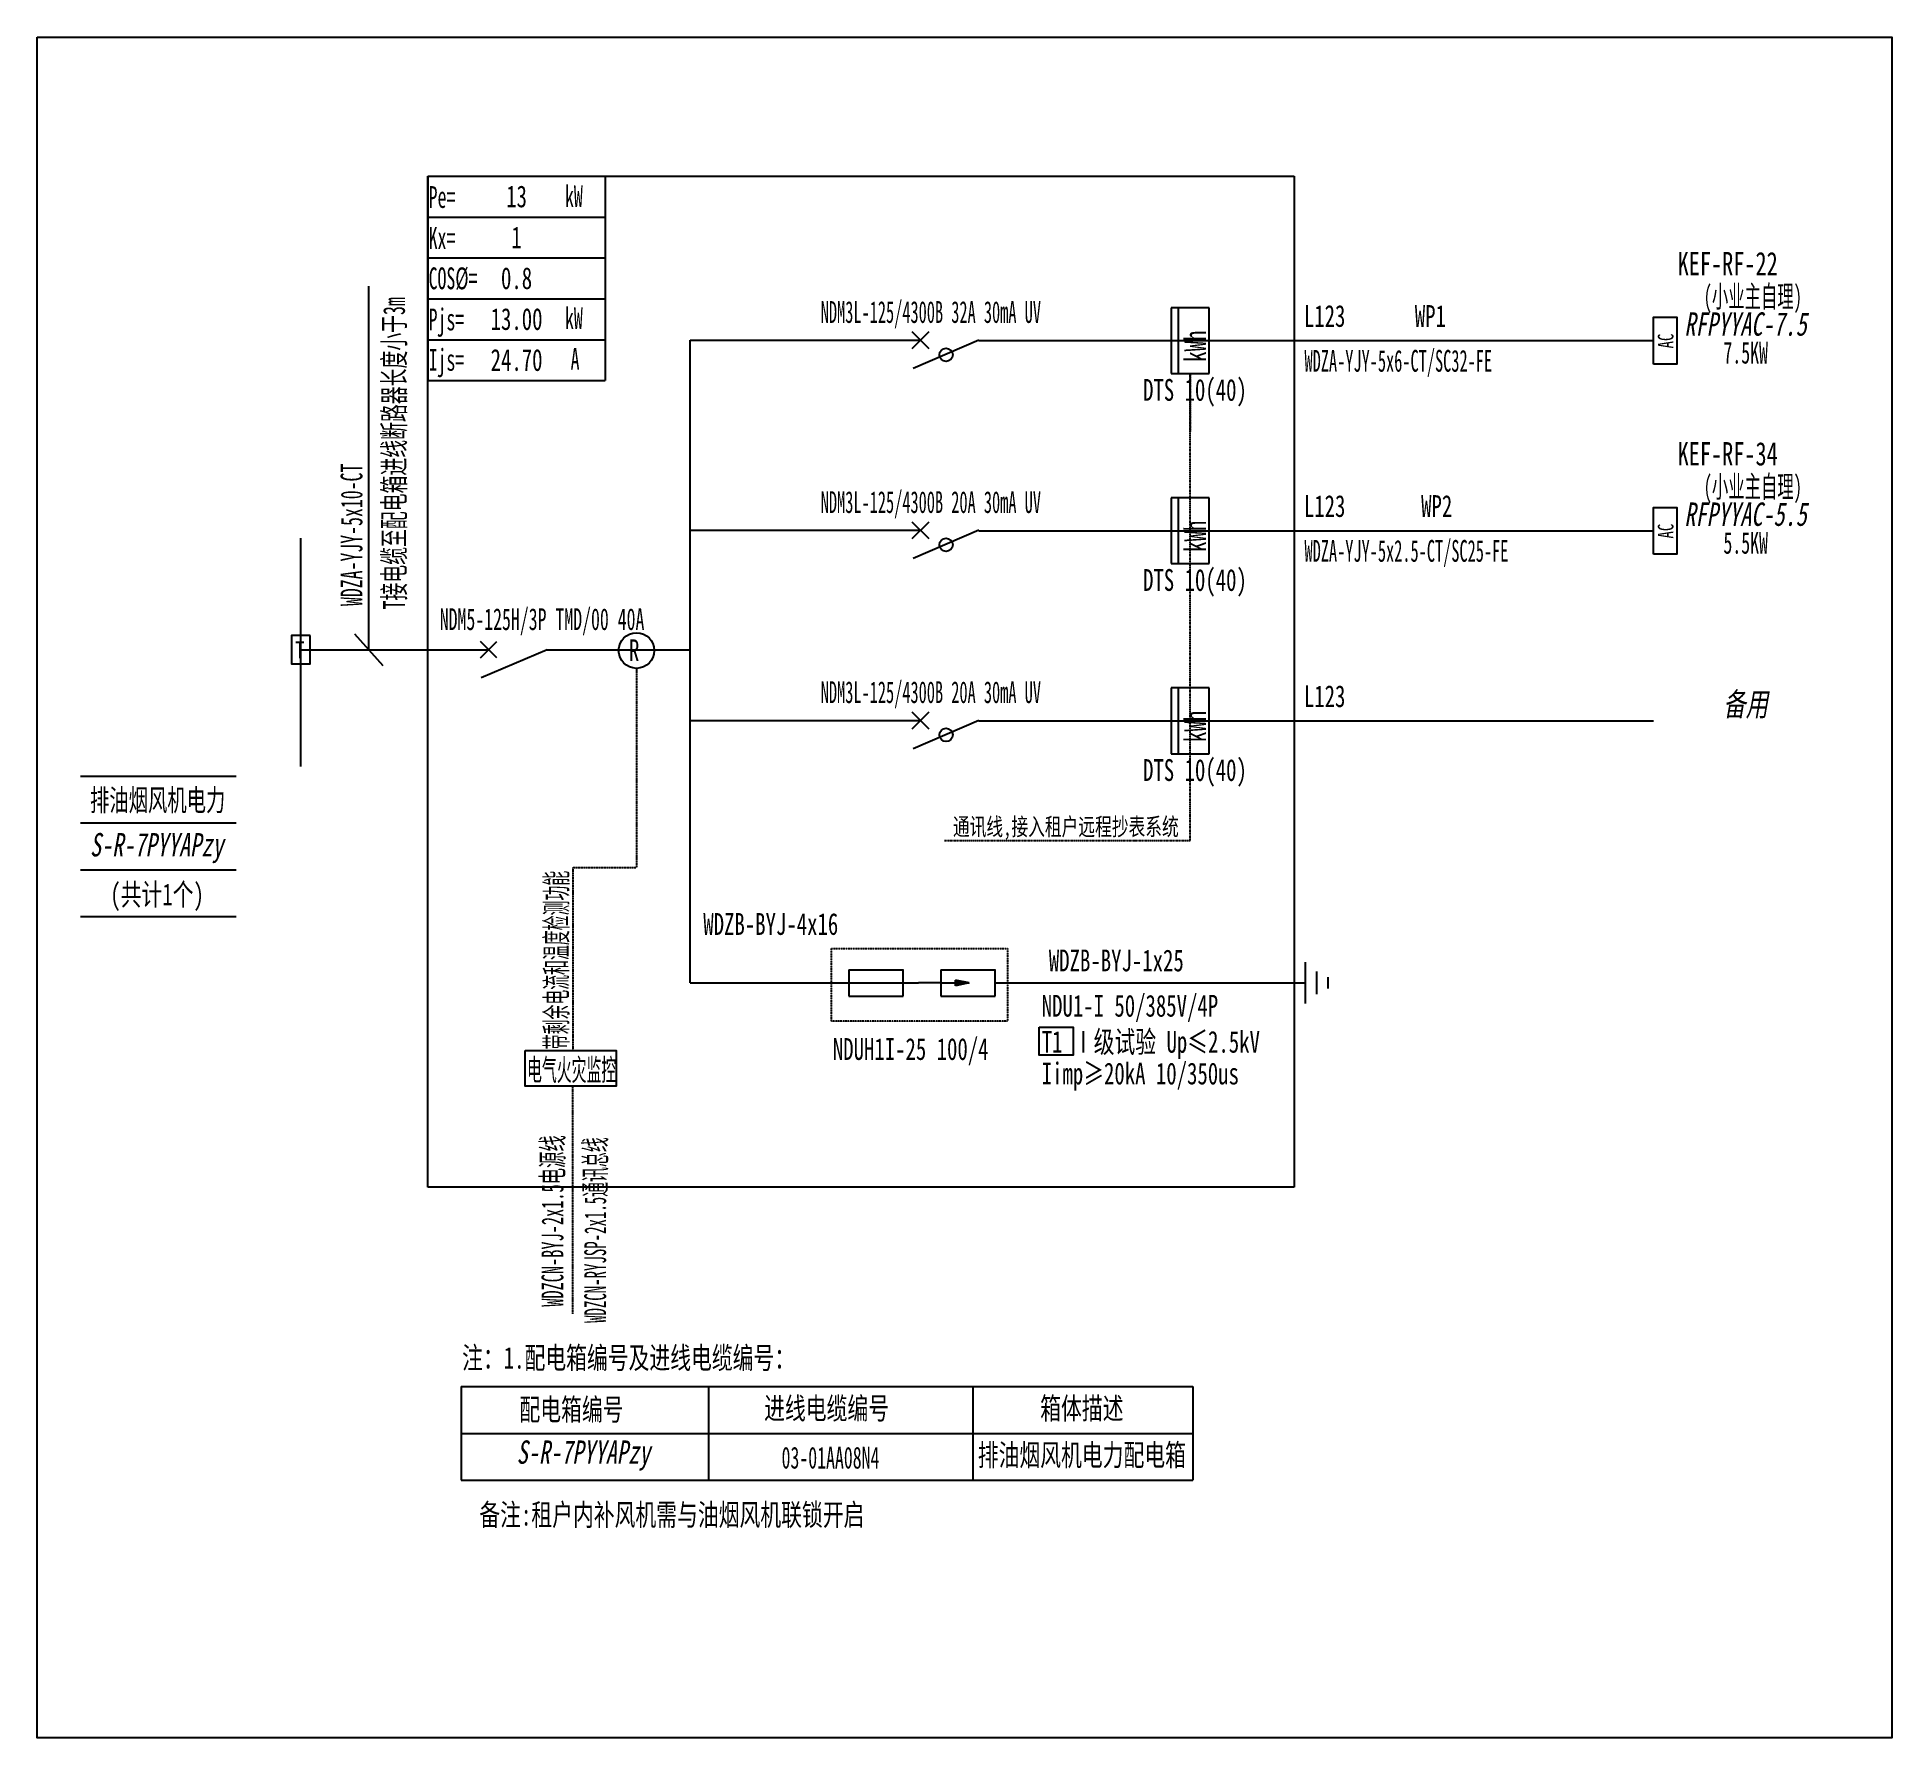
# Model space of a CAD drawing. Extents: x 318328 to 320700, y 310946 to 313120.
import ezdxf
from ezdxf.enums import TextEntityAlignment as Align

# ---------------------------------------------------------------- set-up
doc = ezdxf.new("R2010")
doc.units = 0
doc.header["$MEASUREMENT"] = 0
for name, pattern in [('DASHDOT', [1, 0.5, -0.25, 0, -0.25]), ('DASHED', [0.75, 0.5, -0.25]), ('DASHED2', [0.375, 0.25, -0.125])]:
    doc.linetypes.add(name, pattern=pattern)
for name, color, linetype in [('D_E_Eqpm(强电设备)', 100, 'Continuous'), ('D_E_Eqpm（强电设备）', 100, 'Continuous'), ('D_E_Text(强电文字)', 51, 'Continuous'), ('D_E_Text（强电文字）', 51, 'Continuous'), ('D_E_Wire(强电线缆)', 10, 'Continuous'), ('D_E_Wire（强电线缆）', 10, 'Continuous'), ('D_El_Eqpm（弱电设备）', 100, 'Continuous'), ('D_El_Text（弱电文字）', 51, 'Continuous'), ('D_T_TableDim（表格尺寸）', 255, 'Continuous'), ('DQ-漏电火灾', 80, 'Continuous'), ('DQ-远程抄表', 3, 'DASHDOT'), ('DQ_Eqpm', 100, 'Continuous'), ('系统图', 220, 'Continuous')]:
    doc.layers.add(name, color=color, linetype=linetype)
doc.styles.add('$1$电气', font='', dxfattribs={"width": 0.7})
doc.styles.add('$1$电气箱', font='simhei.ttf', dxfattribs={"width": 0.8, "oblique": 10})
doc.styles.add('电气', font='', dxfattribs={"width": 0.7})
doc.styles.add('电气箱', font='simhei.ttf', dxfattribs={"width": 0.8, "oblique": 10})
doc.styles.get('$1$电气').set_extended_font_data('SimSun')
doc.styles.get('电气').set_extended_font_data('SimSun')

# ---------------------------------------------------------------- blocks, each defined once
blk = doc.blocks.new('T接箱')
at = {"layer": 'DQ_Eqpm'}
blk.add_lwpolyline([(313, 172), (73, 172), (73, -188), (313, -188)], close=True, dxfattribs=at)
at = {"layer": 'DQ_Eqpm', "color": 51, "style": '电气', "width": 0.8}
blk.add_text('T', height=220, dxfattribs=at).set_placement((120, -121))
blk = doc.blocks.new('DIANDUBIAO')
at = {"layer": 'D_E_Eqpm（强电设备）'}
for p, q in [((423, 487), (-423, 487)), ((-423, 487), (-423, 0)), ((423, 487), (-423, 487)), ((423, 0), (423, 487)), ((423, 400), (-423, 400)), ((423, 400), (-423, 400)), ((-423, 0), (423, 0))]:
    blk.add_line(p, q, dxfattribs=at)
at = {"layer": 'D_E_Text（强电文字）', "style": '电气', "width": 0.7}
blk.add_text('kWh', height=280, dxfattribs=at).set_placement((-272, 40))
blk = doc.blocks.new('AC控制箱')
at = {"layer": 'D_E_Eqpm（强电设备）'}
blk.add_lwpolyline([(-300, 300), (300, 300), (300, 0), (-300, 0)], close=True, dxfattribs=at)
at = {"layer": 'D_E_Eqpm（强电设备）', "color": 51, "style": '电气', "width": 0.7}
blk.add_text('AC', height=200, dxfattribs=at).set_placement((-5, 144), align=Align.MIDDLE_CENTER)

msp = doc.modelspace()

# ---------------------------------------------------------------- linework, layer by layer
at = {"linetype": 'DASHED'}
for p, q in [((318828.1, 311650, 0), (318828.1, 312941.8, 0)), ((318828.1, 312941.8, 0), (319935.2, 312941.8, 0)), ((319935.2, 312941.8, 0), (319935.2, 311650, 0)), ((319935.2, 311650, 0), (318828.1, 311650, 0))]:
    msp.add_line(p, q, dxfattribs=at)
at = {"linetype": 'DASHED2', "elevation": 0}
msp.add_lwpolyline([(319344.1, 311954.7), (319568.9, 311954.7), (319568.9, 311862.1), (319344.1, 311862.1)], close=True, dxfattribs=at)
at = {"layer": 'D_E_Eqpm(强电设备)', "color": 100}
for p, q in [((319447.3, 312721.5, 0), (319468.4, 312742.7, 0)), ((319468.4, 312721.5, 0), (319447.3, 312742.7, 0)), ((319468.4, 312742.7, 0), (319447.3, 312721.5, 0)), ((319447.3, 312742.7, 0), (319468.4, 312721.5, 0)), ((319532.5, 312732.1, 0), (319448.2, 312696, 0)), ((319447.3, 312478.6, 0), (319468.4, 312499.7, 0)), ((319468.4, 312478.6, 0), (319447.3, 312499.7, 0)), ((319468.4, 312499.7, 0), (319447.3, 312478.6, 0)), ((319447.3, 312499.7, 0), (319468.4, 312478.6, 0)), ((319532.5, 312489.2, 0), (319448.2, 312453, 0)), ((318895.2, 312326.1, 0), (318916.3, 312347.2, 0)), ((318916.3, 312326.1, 0), (318895.2, 312347.2, 0)), ((318980.4, 312336.6, 0), (318896.2, 312300.5, 0)), ((319447.3, 312235.7, 0), (319468.4, 312256.8, 0)), ((319468.4, 312235.7, 0), (319447.3, 312256.8, 0)), ((319468.4, 312256.8, 0), (319447.3, 312235.7, 0)), ((319447.3, 312256.8, 0), (319468.4, 312235.7, 0)), ((319532.5, 312246.2, 0), (319448.2, 312210.1, 0))]:
    msp.add_line(p, q, dxfattribs=at)
at = {"layer": 'D_E_Eqpm(强电设备)'}
for p, q in [((319366, 311927.7, 0), (319436, 311927.7, 0)), ((319366, 311927.7, 0), (319366, 311893.9, 0)), ((319435.8, 311893.9, 0), (319435.8, 311927.7, 0)), ((319483.6, 311910.8, 0), (319455.3, 311910.8, 0)), ((319483.6, 311927.7, 0), (319553.6, 311927.7, 0)), ((319483.6, 311927.7, 0), (319483.6, 311893.9, 0)), ((319483.6, 311910.8, 0), (319519.9, 311910.8, 0)), ((319519.9, 311910.8, 0), (319502.3, 311914.4, 0)), ((319502.3, 311907.2, 0), (319502.3, 311914.4, 0)), ((319519.9, 311910.8, 0), (319502.3, 311907.2, 0)), ((319553.4, 311893.9, 0), (319553.4, 311927.7, 0)), ((319366, 311893.9, 0), (319435.8, 311893.9, 0)), ((319483.6, 311893.9, 0), (319553.4, 311893.9, 0))]:
    msp.add_line(p, q, dxfattribs=at)
msp.add_solid([(319502.3, 311907.2, 0), (319519.9, 311910.8, 0), (319502.3, 311914.4, 0)], dxfattribs=at)
at = {"layer": 'D_E_Eqpm（强电设备）'}
for p, q in [((319778.3, 312287.8, 0), (319778.3, 312203.6, 0)), ((319826.8, 312287.8, 0), (319778.3, 312287.8, 0)), ((319778.3, 312287.8, 0), (319778.3, 312203.6, 0)), ((319787, 312287.8, 0), (319787, 312203.6, 0)), ((319787, 312287.8, 0), (319787, 312203.6, 0)), ((319826.8, 312203.6, 0), (319826.8, 312287.8, 0)), ((319778.3, 312203.6, 0), (319826.8, 312203.6, 0))]:
    msp.add_line(p, q, dxfattribs=at)
for centre in [(319490.4, 312713.5, 0), (319490.4, 312470.6, 0), (319490.4, 312227.7, 0)]:
    msp.add_circle(centre, 8.48, dxfattribs=at)
at = {"layer": 'D_E_Text（强电文字）'}
for p, q in [((318828.1, 312941.8, 0), (319054.6, 312941.8, 0)), ((318828.1, 312941.8, 0), (318828.1, 312680.6, 0)), ((319054.6, 312941.8, 0), (319054.6, 312680.6, 0)), ((318828.1, 312889.6, 0), (319054.6, 312889.6, 0)), ((318828.1, 312837.3, 0), (319054.6, 312837.3, 0)), ((318752.4, 312336.6, 0), (318752.4, 312801.1, 0)), ((318828.1, 312785.1, 0), (319054.6, 312785.1, 0)), ((318828.1, 312732.8, 0), (319054.6, 312732.8, 0)), ((318828.1, 312680.6, 0), (319054.6, 312680.6, 0)), ((318734.2, 312356.9, 0), (318770.6, 312316.4, 0))]:
    msp.add_line(p, q, dxfattribs=at)
at = {"layer": 'D_E_Text（强电文字）', "elevation": 0}
msp.add_lwpolyline([(319609.6, 311854.3), (319652.8, 311854.3), (319652.8, 311818.6), (319609.6, 311818.6)], close=True, dxfattribs=at)
at = {"layer": 'D_E_Wire(强电线缆)', "color": 10}
for p, q in [((319163.4, 312732.1, 0), (319459, 312732.1, 0)), ((319532.5, 312731.6, 0), (320394.8, 312731.6, 0)), ((319163.4, 312489.2, 0), (319459, 312489.2, 0)), ((319532.5, 312488.7, 0), (320394.8, 312488.7, 0)), ((319163.4, 312246.2, 0), (319459, 312246.2, 0)), ((319532.5, 312245.7, 0), (320394.8, 312245.7, 0))]:
    msp.add_line(p, q, dxfattribs=at)
at = {"layer": 'D_E_Wire（强电线缆）'}
for p, q in [((319163.4, 311910.8, 0), (319163.4, 312732.1, 0)), ((318665.7, 312187.3, 0), (318665.7, 312479, 0)), ((318665.7, 312336.6, 0), (318905.8, 312336.6, 0)), ((318980.4, 312336.6, 0), (319163.4, 312336.6, 0)), ((319949.9, 311884.3, 0), (319949.9, 311937.4, 0)), ((319163.4, 311910.8, 0), (319455.3, 311910.8, 0)), ((319553.4, 311910.8, 0), (319949.9, 311910.8, 0)), ((319964.4, 311896.3, 0), (319964.4, 311925.4, 0)), ((319978.9, 311903.5, 0), (319978.9, 311918.1, 0))]:
    msp.add_line(p, q, dxfattribs=at)
at = {"layer": 'D_El_Eqpm（弱电设备）', "color": 3}
msp.add_line((319068.8, 311778.7, 0), (318952.6, 311778.7, 0), dxfattribs=at)
at = {"layer": 'D_El_Eqpm（弱电设备）', "color": 3, "elevation": 0}
msp.add_lwpolyline([(318952.6, 311824.3), (319068.8, 311824.3), (319068.8, 311778.7), (318952.6, 311778.7)], close=True, dxfattribs=at)
at = {"layer": 'D_T_TableDim（表格尺寸）', "color": 255}
for p, q in [((318383.8, 312174.9, 0), (318582.9, 312174.9, 0)), ((318383.8, 312115.2, 0), (318582.9, 312115.2, 0)), ((318383.8, 312055.5, 0), (318582.9, 312055.5, 0)), ((318383.8, 312055.5, 0), (318582.9, 312055.5, 0)), ((318383.8, 312055.5, 0), (318582.9, 312055.5, 0)), ((318383.8, 312055.5, 0), (318582.9, 312055.5, 0)), ((318383.8, 312055.5, 0), (318582.9, 312055.5, 0)), ((318383.8, 311995.8, 0), (318582.9, 311995.8, 0))]:
    msp.add_line(p, q, dxfattribs=at)
at = {"layer": 'D_T_TableDim（表格尺寸）', "ltscale": 3.5}
for p, q in [((318870.5, 311394.9, 0), (319805.9, 311394.9, 0)), ((318870.5, 311394.9, 0), (318870.5, 311275.5, 0)), ((319186.8, 311394.9, 0), (319186.8, 311275.5, 0)), ((319524.5, 311394.9, 0), (319524.5, 311275.5, 0)), ((319805.9, 311394.9, 0), (319805.9, 311275.5, 0)), ((318870.5, 311335.2, 0), (319805.9, 311335.2, 0)), ((318870.5, 311335.2, 0), (319805.9, 311335.2, 0)), ((319186.8, 311335.2, 0), (319186.8, 311275.5, 0)), ((319524.5, 311335.2, 0), (319524.5, 311275.5, 0)), ((318870.5, 311275.5, 0), (319805.9, 311275.5, 0))]:
    msp.add_line(p, q, dxfattribs=at)
at = {"layer": 'DQ-漏电火灾', "linetype": 'DASHDOT', "ltscale": 0.5}
for p, q in [((319094.7, 312312.8, 0), (319094.7, 312058.5, 0)), ((319013.2, 312058.5, 0), (319013.2, 311824.3, 0)), ((319013.2, 312058.5, 0), (319094.7, 312058.5, 0)), ((319013.2, 311487.9, 0), (319013.2, 311778.7, 0))]:
    msp.add_line(p, q, dxfattribs=at)
at = {"layer": 'DQ-漏电火灾', "color": 3}
msp.add_circle((319094.7, 312335.6, 0), 22.8, dxfattribs=at)
at = {"layer": 'DQ-远程抄表'}
for p, q in [((319802.6, 312092.4, 0), (319802.6, 312689.5, 0)), ((319802.6, 312689.5, 0), (319802.6, 312615.5, 0)), ((319802.6, 312092.4, 0), (319488.4, 312092.4, 0))]:
    msp.add_line(p, q, dxfattribs=at)
at = {"layer": '系统图', "ltscale": 9973.992009}
msp.add_lwpolyline([(318328.5, 313119.5), (320699.5, 313119.5), (320699.5, 310946), (318328.5, 310946)], close=True, dxfattribs=at)

# ---------------------------------------------------------------- block references
at = {"xscale": 0.09952930465702449, "yscale": 0.09952930465702449, "zscale": 0.09952930465702449, "rotation": 90}
for p in [(319826.8, 312731.6, 0), (319826.8, 312488.7, 0)]:
    msp.add_blockref('DIANDUBIAO', p, dxfattribs=at)
at = {"layer": 'D_E_Eqpm（强电设备）', "xscale": 0.09952930465702449, "yscale": 0.09952930465702449, "zscale": 0.09952930465702449, "rotation": 90}
for p in [(320424.6, 312731.6, 0), (320424.6, 312488.7, 0)]:
    msp.add_blockref('AC控制箱', p, dxfattribs=at)
at = {"layer": 'D_E_Eqpm（强电设备）', "xscale": 0.09952930465702449, "yscale": 0.09952930465702449, "zscale": 0.09952930465702449}
msp.add_blockref('T接箱', (318646.5, 312337.5, 0), dxfattribs=at)

# ---------------------------------------------------------------- texts
at = {"layer": 'D_E_Text(强电文字)', "style": '$1$电气', "width": 0.6}
for s, p in [('7.5KW', (320512.6, 312702.3, 0)), ('5.5KW', (320512.6, 312459.3, 0))]:
    msp.add_text(s, height=27.87, dxfattribs=at).set_placement(p, align=Align.CENTER)
at = {"layer": 'D_E_Text(强电文字)', "style": '电气', "width": 0.7}
for s, p in [('WDZB-BYJ-4x16', (319180.1, 311972.2, 0)), ('WDZB-BYJ-1x25', (319621.8, 311925.6, 0)), ('T1 Ⅰ级试验 Up≤2.5kV ', (319612.7, 311821.6, 0)), ('Iimp≥20kA 10/350us', (319612.7, 311781.1, 0))]:
    msp.add_text(s, height=27.868, dxfattribs=at).set_placement(p)
at = {"layer": 'D_E_Text(强电文字)', "color": 51, "true_color": 0xffff7f, "style": '电气', "width": 0.7}
msp.add_text('NDU1-I 50/385V/4P', height=27.868, dxfattribs=at).set_placement((319612.7, 311867.7, 0))
at = {"layer": 'D_E_Text（强电文字）', "linetype": 'Continuous', "style": '电气', "width": 0.6}
for s, height, p in [('Pe=', 27.87, (318829, 312901.2, 0)), ('kW', 27.87, (319003.3, 312902.2, 0)), ('Kx=', 27.87, (318829, 312848.8, 0)), ('COS%%C=', 27.87, (318829, 312797.3, 0)), ('Pjs=', 27.87, (318829, 312744.8, 0)), ('kW', 27.87, (319003.3, 312746.5, 0)), ('Ijs=', 27.87, (318829, 312693.1, 0)), ('A', 27.9, (319010.5, 312694.3, 0))]:
    msp.add_text(s, height=height, dxfattribs=at).set_placement(p)
at = {"layer": 'D_E_Text（强电文字）', "color": 51, "style": '$1$电气', "width": 0.7}
for s, p in [('KEF-RF-22', (320489.6, 312815.1, 0)), ('KEF-RF-34', (320489.6, 312572.1, 0))]:
    msp.add_text(s, height=29.86, dxfattribs=at).set_placement(p, align=Align.CENTER)
at = {"layer": 'D_E_Text（强电文字）', "style": '电气'}
for s, height, width, p in [('(小业主自理)', 27.87, 0.55, (320459, 312774.2, 0)), ('L123', 27.87, 0.7, (319947.8, 312749.2, 0)), ('WP1', 27.87, 0.7, (320089.6, 312749.2, 0)), ('WDZA-YJY-5x6-CT/SC32-FE', 27.868, 0.55, (319948.6, 312691.9, 0)), ('(小业主自理)', 27.87, 0.55, (320459, 312531.2, 0)), ('L123', 27.87, 0.7, (319947.8, 312506.3, 0)), ('WP2', 27.87, 0.7, (320097.7, 312506.3, 0)), ('WDZA-YJY-5x2.5-CT/SC25-FE', 27.868, 0.55, (319948.6, 312449, 0)), ('L123', 27.87, 0.7, (319947.8, 312263.3, 0)), ('注：1.配电箱编号及进线电缆编号：', 27.868, 0.7, (318871.8, 311417.8, 0)), ('备注:租户内补风机需与油烟风机联锁开启 ', 27.868, 0.7, (318893.8, 311217.3, 0))]:
    msp.add_text(s, height=height, dxfattribs=dict(at, width=width)).set_placement(p)
for s, height, width, p in [('T接电缆至配电箱进线断路器长度小于3m', 27.868, 0.6, (318798.7, 312388.1, 0)), ('WDZA-YJY-5x10-CT', 27.868, 0.6, (318744.4, 312392.4, 0)), ('kWh', 27.87, 0.7, (319822.8, 312218.7, 0))]:
    msp.add_text(s, height=height, rotation=90, dxfattribs=dict(at, width=width)).set_placement(p)
at = {"layer": 'D_E_Text（强电文字）'}
for s, height, style, width, p in [('NDM3L-125/4300B 32A 30mA UV', 27.868, '电气', 0.55, (319471, 312765.9, 0)), ('DTS 10(40)', 27.87, '电气', 0.7, (319808.6, 312666.5, 0)), ('NDM3L-125/4300B 20A 30mA UV', 27.868, '电气', 0.55, (319471, 312523, 0)), ('DTS 10(40)', 27.87, '电气', 0.7, (319808.6, 312423.6, 0)), ('NDM5-125H/3P TMD/00 40A', 27.868, '电气', 0.6, (318974, 312373.4, 0)), ('NDM3L-125/4300B 20A 30mA UV', 27.868, '电气', 0.55, (319471, 312280.1, 0)), ('DTS 10(40)', 27.87, '电气', 0.7, (319808.6, 312180.7, 0)), ('排油烟风机电力', 27.87, '$1$电气', 0.65, (318482.6, 312144.9, 0)), ('电气火灾监控', 27.87, '电气', 0.5, (319011.8, 311800.5, 0)), ('配电箱编号', 27.87, '电气', 0.7, (319011.6, 311366.3, 0)), ('进线电缆编号', 27.87, '电气', 0.7, (319337.7, 311367.8, 0)), ('箱体描述', 27.87, '电气', 0.7, (319664, 311367.8, 0)), ('03-01AA08N4', 27.868, '电气', 0.6, (319342.7, 311303.9, 0)), ('排油烟风机电力配电箱', 27.87, '电气', 0.7, (319664, 311308.1, 0))]:
    msp.add_text(s, height=height, dxfattribs=dict(at, style=style, width=width)).set_placement(p, align=Align.MIDDLE)
at = {"layer": 'D_E_Text（强电文字）', "style": '$1$电气箱', "oblique": 10, "width": 0.7}
for s, height, p in [('RFPYYAC-7.5', 29.859, (320512.6, 312737.9, 0)), ('RFPYYAC-5.5', 29.859, (320512.6, 312494.9, 0)), ('备用', 29.86, (320512.6, 312252, 0))]:
    msp.add_text(s, height=height, dxfattribs=at).set_placement(p, align=Align.CENTER)
at = {"layer": 'D_E_Text（强电文字）', "color": 7, "style": '$1$电气箱', "oblique": 10, "width": 0.7}
msp.add_text('S-R-7PYYAPzy', height=29.859, dxfattribs=at).set_placement((318481.4, 312083.3, 0), align=Align.MIDDLE)
at = {"layer": 'D_E_Text（强电文字）', "style": '$1$电气', "width": 0.7}
msp.add_text('(共计1个)', height=27.87, dxfattribs=at).set_placement((318481.9, 312010, 0), align=Align.CENTER)
at = {"layer": 'D_E_Text（强电文字）', "color": 51, "true_color": 0xffff7f, "style": '电气', "width": 0.7}
msp.add_text('NDUH1I-25 100/4', height=27.868, dxfattribs=at).set_placement((319345.7, 311812.4, 0))
at = {"layer": 'D_E_Text（强电文字）', "style": '电气箱', "oblique": 10, "width": 0.7}
msp.add_text('S-R-7PYYAPzy', height=29.859, dxfattribs=at).set_placement((319026.9, 311307.1, 0), align=Align.MIDDLE)
at = {"layer": 'D_E_Text（强电文字）', "width": 226.408, "attachment_point": 5, "style": '电气'}
for s, insert, char_height in [('13', (318941.4, 312915.7, 0), 27.87), ('1', (318941.4, 312863.5, 0), 27.9), ('0.8', (318941.4, 312811.2, 0), 27.87), ('{\\C200;13.00}', (318941.4, 312759, 0), 27.868), ('{\\C200;24.70}', (318941.4, 312706.7, 0), 27.868)]:
    msp.add_mtext(s, dxfattribs=dict(at, insert=insert, char_height=char_height))
at = {"layer": 'D_El_Text（弱电文字）', "color": 1, "style": '电气', "width": 0.5}
msp.add_text('带剩余电流和温度检测功能', height=27.868, rotation=90, dxfattribs=at).set_placement((319006.1, 311826, 0))
at = {"layer": 'D_El_Text（弱电文字）', "style": '电气'}
for s, width, p in [('WDZCN-BYJ-2x1.5电源线', 0.55, (319001.2, 311497, 0)), ('WDZCN-RYJSP-2x1.5通讯总线', 0.5, (319055.9, 311476.3, 0))]:
    msp.add_text(s, height=27.868, rotation=90, dxfattribs=dict(at, width=width)).set_placement(p)
at = {"layer": 'DQ-漏电火灾', "color": 50, "style": '电气', "width": 0.7}
msp.add_text('R', height=27.9, dxfattribs=at).set_placement((319085.1, 312322, 0))
at = {"layer": 'DQ-远程抄表', "style": '电气', "width": 0.7}
msp.add_text('通讯线,接入租户远程抄表系统', height=22.394, dxfattribs=at).set_placement((319499.2, 312099.3, 0))

doc.saveas('drawing.dxf')
